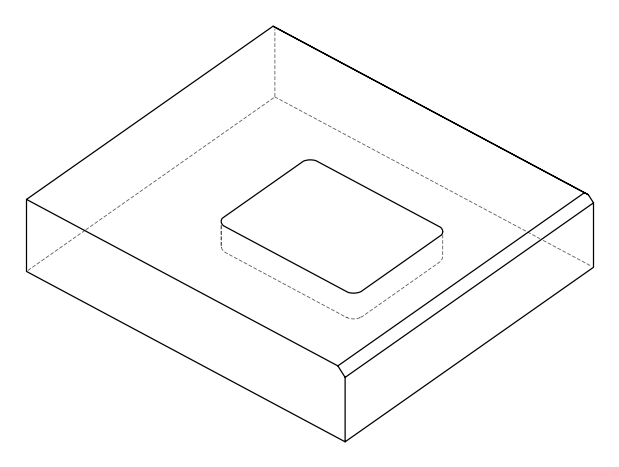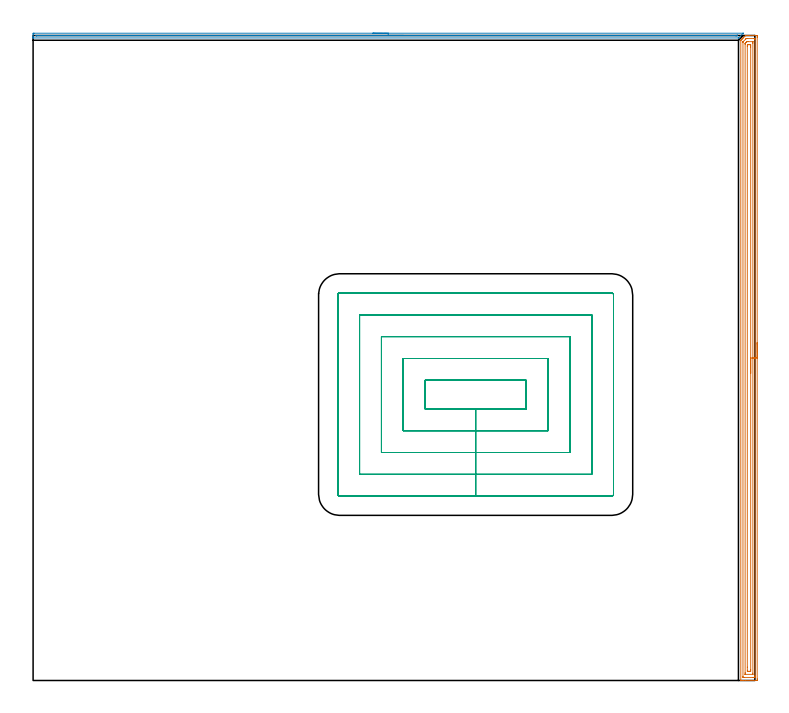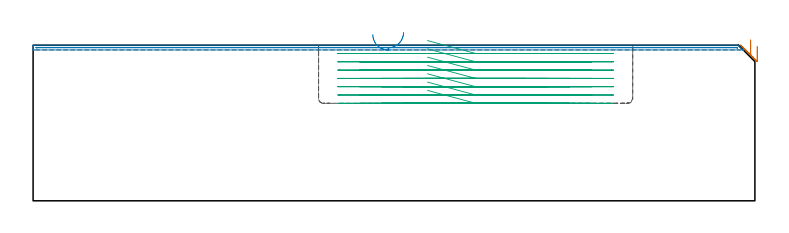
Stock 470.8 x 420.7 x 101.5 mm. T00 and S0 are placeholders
(PLAN: 3 operations, 1 tool changes, 50.7 min)
(1 AREA_MILL | FG_CHAMFER_SURFACE | UGT0205_001 | 13.69 min | 24083 mm3)
(2 AREA_MILL_1 | FG_CHAMFER_SURFACE_1 | UGT0205_001 | 7.53 min | 2216 mm3)
(3 MILL_RECTANGULAR_POCKET | POCKET_RECTANGULAR_STRAIGHT | NXT0201_007 | Follow Part, ap 6.25, ae 75% | 29.53 min | 1216074 mm3)
(TOOL UGT0205_001 | Chamfer Mill 20 x 3 x 45 deg. | D20 FL50 Z2)
(TOOL NXT0201_007 | ENDMILL 25mm [R216.25-25050GCK54P 1620] | D25 R3 FL54 Z5)
(OP 1 AREA_MILL)
G17 G21 G94 G90
T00 M6
G54
G17 G0 G90 X472.3 Y220.35 S1061 M3
G43 Z111.5 H0
Z100.8
G94 G1 Y220.312 Z99.928 F250.
Y220.198 Z99.064
Y220.009 Z98.212
Y219.747 Z97.38
Y219.413 Z96.574
Y219.01 Z95.8
Y218.542 Z95.064
Y218.01 Z94.372
Y217.421 Z93.729
Y216.778 Z93.14
Y216.086 Z92.609
Y215.35 Z92.14
Y214.576 Z91.737
Y213.77 Z91.403
Y212.938 Z91.141
Y212.086 Z90.952
Y211.222 Z90.838
Y210.35 Z90.8
Y1.033
X472.299 Y0.632 Z90.801
X472.295 Y0.144 Z90.804
X472.292 Y0.009 Z90.806
X471.812 Y0. Z91.285
X464.74 Z98.355
X463.336 Z99.76
X462.972 Z100.123
X462.002 Z101.098
X461.618 Y0.008 Z101.473
X461.603 Y0.01 Z101.488
X461.6 Y0.184 Z101.5
Y417.385
X461.604 Y417.595 Z101.489
X461.669 Y417.671 Z101.428
X461.832 Y417.832 Z101.268
X462.279 Y418.28 Z100.82
X462.382 Y418.384 Z100.714
X462.483 Y418.484 Z100.616
X462.577 Y418.578 Z100.522
X462.677 Y418.679 Z100.419
X462.775 Y418.775 Z100.325
X462.875 Y418.876 Z100.224
X462.972 Y418.974 Z100.124
X463.173 Y419.174 Z99.926
X463.247 Y419.248 Z99.852
X463.856 Y419.858 Z99.24
X464.068 Y420.068 Z99.031
X464.102 Y420.102 Z98.998
X464.507 Y420.508 Z98.592
X464.668 Y420.665 Z98.43
X464.705 Y420.694 Z98.392
X464.74 Y420.697 Z98.358
X464.792 Y420.7 Z98.306
X464.845 Z98.254
X465.624 Z97.47
X466.873 Z96.224
X467.392 Z95.702
X471.553 Z91.545
X471.812 Y420.697 Z91.285
X472.292 Y420.691 Z90.806
X472.294 Y420.556 Z90.804
X472.298 Y420.068 Z90.802
X472.3 Y419.575 Z90.8
Y210.35
X470.886 Z92.214
Y3.358
X470.885 Y2.464 Z92.215
X470.884 Y2.42 Z92.216
X470.868 Y2.01 Z92.232
X470.457 Y2.003 Z92.643
X470.044 Y2.001 Z93.056
X469.575 Y2. Z93.525
X463.856 Y2.001 Z99.244
X463.384 Y2.003 Z99.716
X463.136 Y2.01 Z99.964
X463.021 Y2.022 Z100.079
X463.015 Y2.377 Z100.085
Y2.42
Y416.447
X463.017 Y416.491 Z100.083
X463.021 Y416.542 Z100.079
X463.026 Y416.564 Z100.074
X463.046 Y416.588 Z100.054
X463.126 Y416.674 Z99.974
X463.248 Y416.798 Z99.852
X463.401 Y416.951 Z99.699
X464.733 Y418.283 Z98.367
X465.034 Y418.58 Z98.066
X465.119 Y418.66 Z97.981
X465.152 Y418.69 Z97.948
X465.213 Y418.695 Z97.887
X465.624 Y418.698 Z97.476
X466.093 Y418.7 Z97.007
X470.044 Y418.699 Z93.056
X470.516 Y418.697 Z92.584
X470.764 Y418.69 Z92.336
X470.879 Y418.678 Z92.221
X470.885 Y418.323 Z92.215
Y418.28
X470.886 Y210.35 Z92.214
X469.471 Z93.629
Y4.789
X469.469 Y4.209 Z93.631
X469.466 Y4.052 Z93.634
X469.465 Y4.02 Z93.635
X469.434 Y4.01 Z93.666
X469.363 Y4.003 Z93.737
X469.16 Y4.001 Z93.94
X464.74 Z98.36
X464.533 Y4.003 Z98.567
X464.475 Y4.006 Z98.625
X464.442 Y4.01 Z98.658
X464.435 Y4.023 Z98.665
X464.432 Y4.104 Z98.668
X464.43 Y4.209 Z98.67
X464.429 Y4.524 Z98.671
X464.428 Y5.103 Z98.672
X464.429 Y415.017 Z98.671
X464.431 Y415.307 Z98.669
X464.433 Y415.451 Z98.667
X464.436 Y415.519 Z98.664
X464.502 Y415.597 Z98.598
X464.619 Y415.719 Z98.481
X464.74 Y415.84 Z98.36
X465.063 Y416.164 Z98.037
X465.394 Y416.491 Z97.706
X465.514 Y416.603 Z97.586
X465.624 Y416.69 Z97.476
X466.303 Y416.699 Z96.797
X469.16 Z93.94
X469.367 Y416.697 Z93.733
X469.425 Y416.694 Z93.675
X469.458 Y416.69 Z93.642
X469.465 Y416.677 Z93.635
X469.468 Y416.596 Z93.632
X469.47 Y416.491 Z93.63
X469.471 Y416.176 Z93.629
X469.472 Y415.597 Z93.628
X469.471 Y210.35 Z93.629
X468.057 Z95.043
Y7.113
X468.056 Y6.892 Z95.044
X468.05 Y6.226 Z95.05
X468.046 Y6.01 Z95.054
X467.833 Y6.006 Z95.267
X467.392 Y6. Z95.708
X466.508 Z96.592
X466.067 Y6.006 Z97.033
X465.854 Y6.01 Z97.246
X465.85 Y6.132 Z97.25
X465.844 Y6.669 Z97.256
X465.843 Y8.681 Z97.257
Y413.586
X465.844 Y413.808 Z97.256
X465.849 Y414.475 Z97.251
X465.937 Y414.576 Z97.163
X466.069 Y414.69 Z97.031
X466.508 Y414.7 Z96.592
X467.392 Z95.708
X467.833 Y414.694 Z95.267
X468.046 Y414.69 Z95.054
X468.05 Y414.568 Z95.05
X468.056 Y414.031 Z95.044
X468.057 Y413.808 Z95.043
Y413.135
Y210.35
Y209.478 Z95.081
Y208.614 Z95.195
Y207.762 Z95.383
Y206.93 Z95.646
Y206.124 Z95.98
Y205.35 Z96.382
Y204.614 Z96.851
Y203.922 Z97.382
Y203.279 Z97.972
Y202.69 Z98.615
Y202.158 Z99.307
Y201.69 Z100.043
Y201.287 Z100.817
Y200.953 Z101.622
Y200.691 Z102.455
Y200.502 Z103.306
Y200.388 Z104.171
Y200.35 Z105.043
G0 Z111.5
M5
M2
(OP 2 AREA_MILL_1)
G17 G21 G94 G90
T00 M6
G54
G17 G0 G90 X221.6 Y422.2 S1061 M3
G43 Z111.5 H0
Z108.4
G94 G1 X221.638 Z107.528 F250.
X221.752 Z106.664
X221.941 Z105.812
X222.203 Z104.98
X222.537 Z104.174
X222.94 Z103.4
X223.408 Z102.664
X223.939 Z101.972
X224.529 Z101.329
X225.172 Z100.74
X225.864 Z100.209
X226.6 Z99.74
X227.374 Z99.337
X228.18 Z99.003
X229.012 Z98.741
X229.863 Z98.552
X230.728 Z98.438
X231.6 Z98.4
X463.09 Y422.199 Z98.399
X463.124 Y422.198 Z98.398
X463.152 Y422.194 Z98.399
X463.182 Y422.19 Z98.402
X463.104 Y422.102 Z98.493
X463.052 Y422.051 Z98.547
X463.026 Y422.025 Z98.573
X460.345 Y419.345 Z101.254
X460.167 Y419.169 Z101.428
X460.095 Y419.103 Z101.489
X459.899 Y419.1 Z101.5
X0.174
X0.01 Y419.102 Z101.488
X0.003 Y419.195 Z101.397
X0. Y419.294 Z101.305
Y419.542 Z101.058
Y420.216 Z100.378
Y421.421 Z99.176
X0.006 Y421.951 Z98.644
X0.01 Y422.193 Z98.401
X0.366 Y422.198 Z98.4
X0.621 Y422.2
X231.6
Y420.786 Z99.814
X459.005 Y420.785 Z99.815
X459.315 Y420.783 Z99.817
X459.318 Y420.78 Z99.82
X459.319 Y420.779 Z99.821
X459.134 Y420.588 Z100.012
X459.1 Y420.556 Z100.044
X459.066 Y420.528 Z100.072
X459.005 Y420.521 Z100.079
X458.696 Y420.517 Z100.083
X458.391 Y420.515 Z100.085
X458.112 Y420.514 Z100.086
X2.408 Y420.515 Z100.085
X2.099 Y420.516 Z100.084
X2.039 Y420.519 Z100.081
X2.014 Y420.521 Z100.079
X2.01 Y420.532 Z100.068
X2.007 Y420.606 Z99.994
X2.022 Y420.779 Z99.821
X2.203 Y420.782 Z99.818
X2.408 Y420.784 Z99.816
X2.715 Y420.786 Z99.814
X2.994
X231.6
X232.471 Z99.852
X233.336 Z99.966
X234.188 Z100.155
X235.02 Z100.417
X235.826 Z100.751
X236.6 Z101.154
X237.336 Z101.623
X238.028 Z102.154
X238.671 Z102.743
X239.26 Z103.386
X239.791 Z104.078
X240.26 Z104.814
X240.663 Z105.588
X240.997 Z106.394
X241.259 Z107.226
X241.448 Z108.078
X241.562 Z108.943
X241.6 Z109.814
G0 Z111.5
M5
M2
(OP 3 MILL_RECTANGULAR_POCKET)
G17 G21 G94 G90
T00 M6
G54
G17 G0 G90 X257.248 Y177.2 S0 M3
G43 Z111.5 H1
Z104.5
G94 G1 X288.65 Z96.086 F250.
X321.6 F500.
Y195.8
X255.7
Y177.2
X288.65
Y162.95
X335.85
Y210.05
X241.45
Y162.95
X288.65
Y148.7
X350.1
Y224.3
X227.2
Y148.7
X288.65
Y134.45
X364.35
Y238.55
X212.95
Y134.45
X288.65
Y120.2
X377.3
G3 X378.6 Y121.5 R1.3
G1 Y251.5
G3 X377.3 Y252.8 R1.3
G1 X200.
G3 X198.7 Y251.5 R1.3
G1 Y121.5
G3 X200. Y120.2 R1.3
G1 X288.65
X289.65
G0 X257.248 Y177.2 Z99.086
G1 X288.65 Z90.671 F250.
X321.6 F500.
Y195.8
X255.7
Y177.2
X288.65
Y162.95
X335.85
Y210.05
X241.45
Y162.95
X288.65
Y148.7
X350.1
Y224.3
X227.2
Y148.7
X288.65
Y134.45
X364.35
Y238.55
X212.95
Y134.45
X288.65
Y120.2
X377.3
G3 X378.6 Y121.5 R1.3
G1 Y251.5
G3 X377.3 Y252.8 R1.3
G1 X200.
G3 X198.7 Y251.5 R1.3
G1 Y121.5
G3 X200. Y120.2 R1.3
G1 X288.65
X289.65
G0 X257.248 Y177.2 Z93.671
G1 X288.65 Z85.257 F250.
X321.6 F500.
Y195.8
X255.7
Y177.2
X288.65
Y162.95
X335.85
Y210.05
X241.45
Y162.95
X288.65
Y148.7
X350.1
Y224.3
X227.2
Y148.7
X288.65
Y134.45
X364.35
Y238.55
X212.95
Y134.45
X288.65
Y120.2
X377.3
G3 X378.6 Y121.5 R1.3
G1 Y251.5
G3 X377.3 Y252.8 R1.3
G1 X200.
G3 X198.7 Y251.5 R1.3
G1 Y121.5
G3 X200. Y120.2 R1.3
G1 X288.65
X289.65
G0 X257.248 Y177.2 Z88.257
G1 X288.65 Z79.843 F250.
X321.6 F500.
Y195.8
X255.7
Y177.2
X288.65
Y162.95
X335.85
Y210.05
X241.45
Y162.95
X288.65
Y148.7
X350.1
Y224.3
X227.2
Y148.7
X288.65
Y134.45
X364.35
Y238.55
X212.95
Y134.45
X288.65
Y120.2
X377.3
G3 X378.6 Y121.5 R1.3
G1 Y251.5
G3 X377.3 Y252.8 R1.3
G1 X200.
G3 X198.7 Y251.5 R1.3
G1 Y121.5
G3 X200. Y120.2 R1.3
G1 X288.65
X289.65
G0 X257.248 Y177.2 Z82.843
G1 X288.65 Z74.429 F250.
X321.6 F500.
Y195.8
X255.7
Y177.2
X288.65
Y162.95
X335.85
Y210.05
X241.45
Y162.95
X288.65
Y148.7
X350.1
Y224.3
X227.2
Y148.7
X288.65
Y134.45
X364.35
Y238.55
X212.95
Y134.45
X288.65
Y120.2
X377.3
G3 X378.6 Y121.5 R1.3
G1 Y251.5
G3 X377.3 Y252.8 R1.3
G1 X200.
G3 X198.7 Y251.5 R1.3
G1 Y121.5
G3 X200. Y120.2 R1.3
G1 X288.65
X289.65
G0 X257.248 Y177.2 Z77.429
G1 X288.65 Z69.014 F250.
X321.6 F500.
Y195.8
X255.7
Y177.2
X288.65
Y162.95
X335.85
Y210.05
X241.45
Y162.95
X288.65
Y148.7
X350.1
Y224.3
X227.2
Y148.7
X288.65
Y134.45
X364.35
Y238.55
X212.95
Y134.45
X288.65
Y120.2
X377.3
G3 X378.6 Y121.5 R1.3
G1 Y251.5
G3 X377.3 Y252.8 R1.3
G1 X200.
G3 X198.7 Y251.5 R1.3
G1 Y121.5
G3 X200. Y120.2 R1.3
G1 X288.65
X289.65
G0 X257.248 Y177.2 Z72.014
G1 X288.65 Z63.6 F250.
X321.6 F500.
Y195.8
X255.7
Y177.2
X288.65
Y162.95
X335.85
Y210.05
X241.45
Y162.95
X288.65
Y148.7
X350.1
Y224.3
X227.2
Y148.7
X288.65
Y134.45
X364.35
Y238.55
X212.95
Y134.45
X288.65
Y120.2
X377.3
G3 X378.6 Y121.5 R1.3
G1 Y251.5
G3 X377.3 Y252.8 R1.3
G1 X200.
G3 X198.7 Y251.5 R1.3
G1 Y121.5
G3 X200. Y120.2 R1.3
G1 X288.65
X289.65
G0 Z111.5
M5
M2
